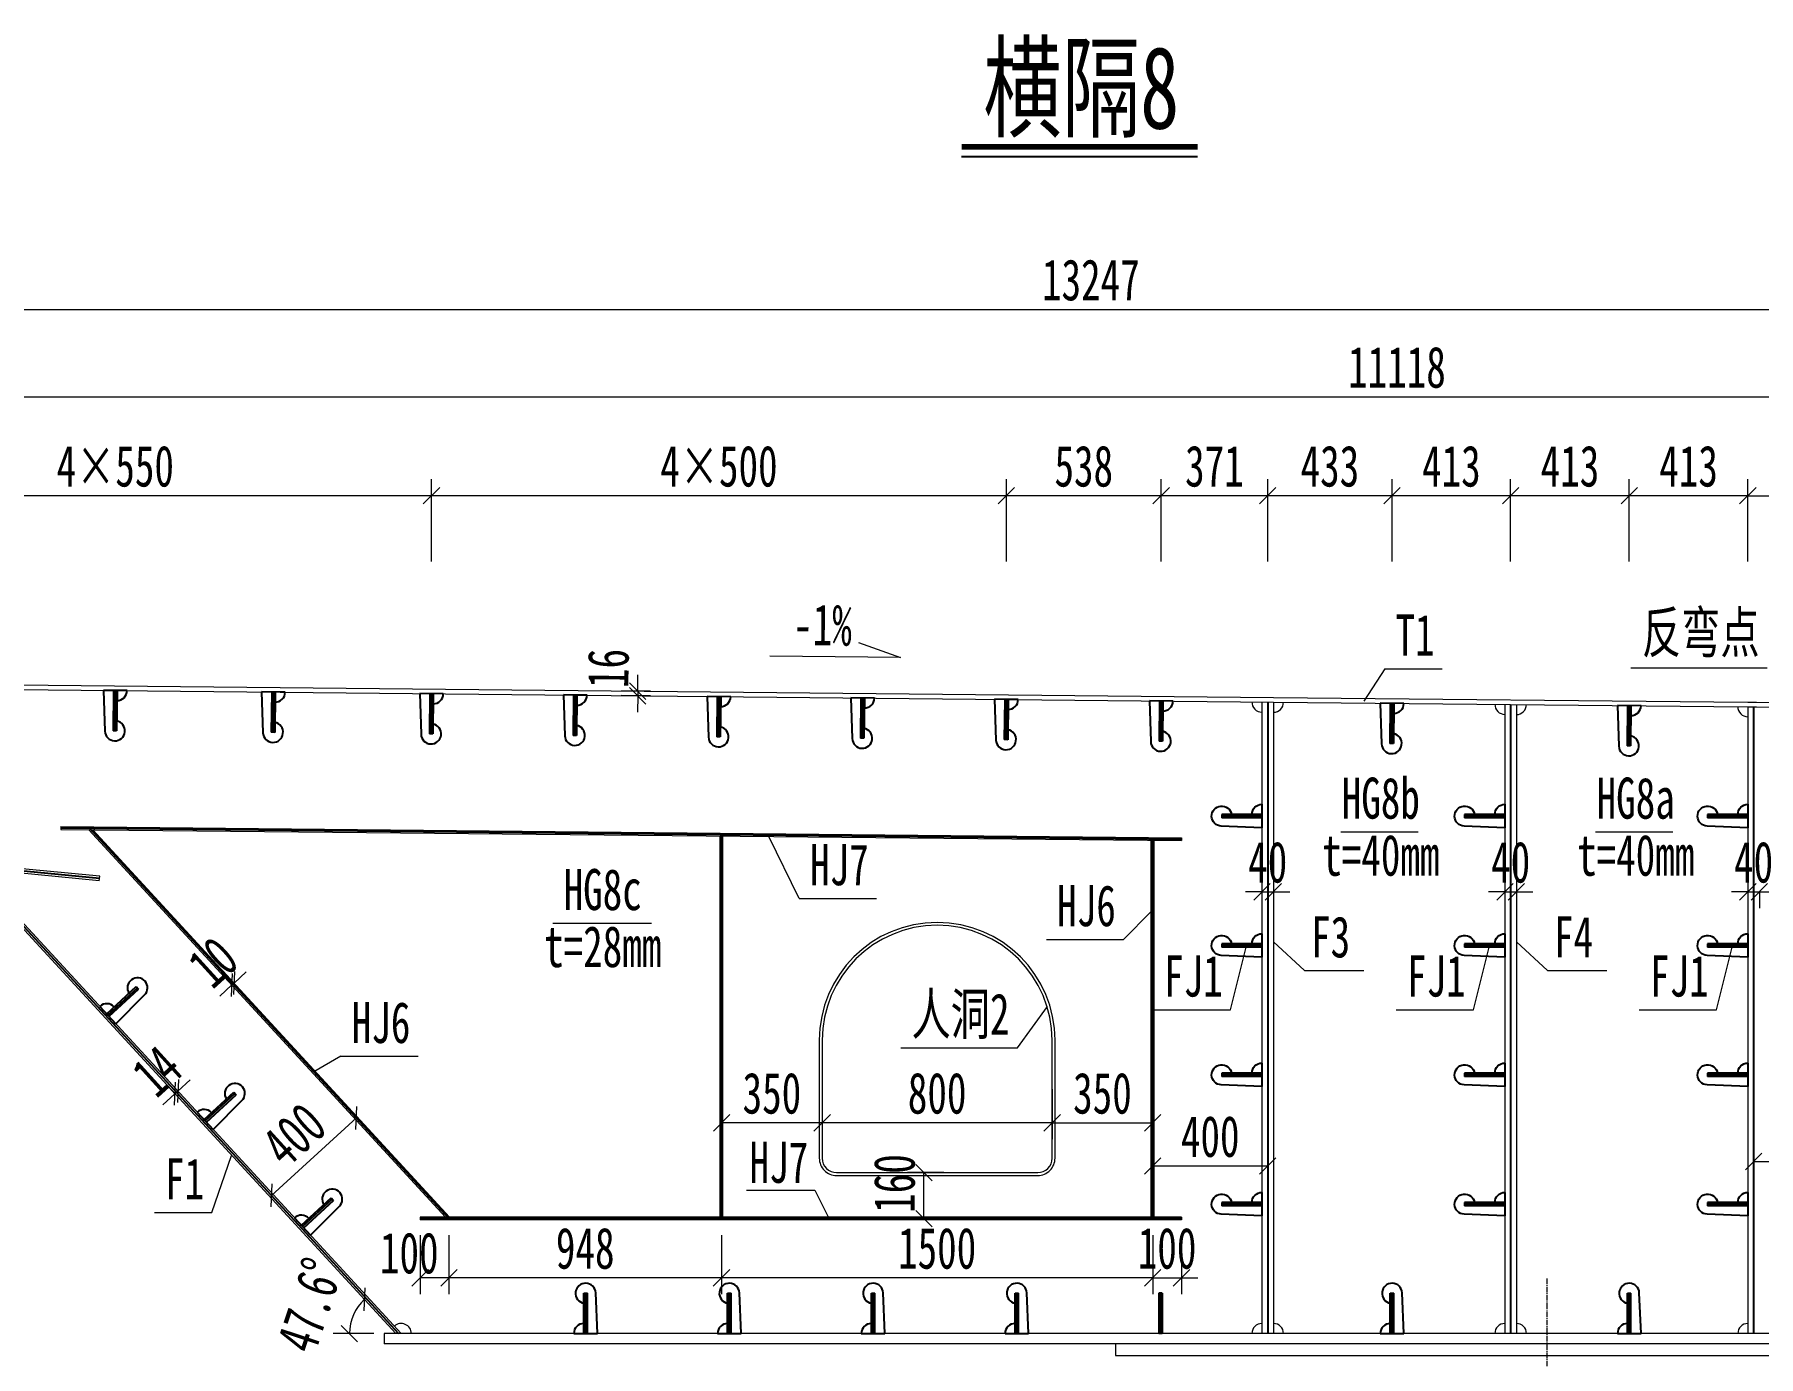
# Model space of a CAD drawing. Header units: millimetres. Extents: x -89049 to 410567, y -307459 to -100425.
# Drawn here: x 194258 to 200256, y -150630 to -146031 of the extents above; entities that cross this region are included whole.
import ezdxf
from ezdxf.enums import TextEntityAlignment as Align

# ---------------------------------------------------------------- set-up
doc = ezdxf.new("R2010")
doc.units = ezdxf.units.MM
doc.linetypes.add('CENTER2', pattern=[28.575, 19.05, -3.175, 3.175, -3.175])
doc.layers.get('Defpoints').update_dxf_attribs({"color": 8})
for name, color, linetype, lineweight in [('中心线', 2, 'CENTER2', 15), ('文字', 7, 'Continuous', 15), ('标注线及字体', 2, 'Continuous', 15), ('细实线', 4, 'Continuous', 15), ('钢板粗线', 1, 'Continuous', 25), ('钢板细线', 6, 'Continuous', 15)]:
    doc.layers.add(name, color=color, linetype=linetype, lineweight=lineweight)
doc.styles.add('111', font='', dxfattribs={"width": 0.7})
doc.styles.add('BM_Dim', font='', dxfattribs={"width": 0.85})
doc.styles.get('111').set_extended_font_data('仿宋_GB2312')
doc.styles.get('BM_Dim').set_extended_font_data('仿宋_GB2312')
doc.dimstyles.new('200', dxfattribs={"dimscale": 0, "dimtxt": 2.5, "dimasz": 1, "dimexe": 1, "dimexo": 1, "dimgap": 0.6, "dimtad": 1, "dimdec": 0, "dimdsep": 46, "dimtxsty": '111', "dimblk": 'OBLIQUE', "dimcen": 0, "dimclrd": 4, "dimclre": 4, "dimclrt": 4, "dimadec": 1, "dimazin": 2, "dimtfac": 1, "dimtdec": 0, "dimtix": 1, "dimtmove": 2, "dimatfit": 3, "dimfxl": 4, "dimfxlon": 1, "dimtolj": 1, "dimlwd": -1, "dimlwe": -1, "dimarcsym": 0})

# ---------------------------------------------------------------- blocks, each defined once
blk = doc.blocks.new('_Oblique')
at = {"color": 0, "linetype": 'ByBlock', "lineweight": -2}
blk.add_line((-0.5, -0.5), (0.5, 0.5), dxfattribs=at)
blk = doc.blocks.new('*D5102')
at = {"layer": 'Defpoints', "color": 0}
for p in [(200674.2, -147635.9), (200218.8, -148331.2), (200674.2, -148367.7)]:
    blk.add_point(p, dxfattribs=at)
at = {"layer": '细实线', "color": 4}
for p, q in [((200218.8, -147864.4), (200218.8, -147578.7)), ((200674.2, -147864.4), (200674.2, -147578.7)), ((200218.8, -147635.9), (200674.2, -147635.9))]:
    blk.add_line(p, q, dxfattribs=at)
at = {"layer": '细实线', "color": 4, "xscale": 57.14285714285715, "yscale": 57.14285714285715, "zscale": 57.14285714285715, "rotation": 180}
blk.add_blockref('_Oblique', (200218.8, -147635.9), dxfattribs=at)
at = {"layer": '细实线', "color": 4, "xscale": 57.14285714285715, "yscale": 57.14285714285715, "zscale": 57.14285714285715}
blk.add_blockref('_Oblique', (200674.2, -147635.9), dxfattribs=at)
at = {"layer": '细实线', "color": 4, "insert": (200446.5, -147535.2), "char_height": 142.86, "attachment_point": 5, "style": '111'}
blk.add_mtext('\\A1;455', dxfattribs=at)
blk = doc.blocks.new('*D5105')
at = {"layer": 'Defpoints', "color": 0}
for p in [(200238.8, -149712.4), (200638.8, -149712.4), (200638.8, -149951.6)]:
    blk.add_point(p, dxfattribs=at)
at = {"layer": '细实线', "color": 4}
for p, q in [((200238.8, -149769.5), (200238.8, -150008.7)), ((200638.8, -149769.5), (200638.8, -150008.7)), ((200238.8, -149951.6), (200638.8, -149951.6))]:
    blk.add_line(p, q, dxfattribs=at)
at = {"layer": '细实线', "color": 4, "xscale": 57.14285714285715, "yscale": 57.14285714285715, "zscale": 57.14285714285715, "rotation": 180}
blk.add_blockref('_Oblique', (200238.8, -149951.6), dxfattribs=at)
at = {"layer": '细实线', "color": 4, "xscale": 57.14285714285715, "yscale": 57.14285714285715, "zscale": 57.14285714285715}
blk.add_blockref('_Oblique', (200638.8, -149951.6), dxfattribs=at)
at = {"layer": '细实线', "color": 4, "insert": (200438.8, -149849.3), "char_height": 142.86, "attachment_point": 5, "style": '111'}
blk.add_mtext('\\A1;400', dxfattribs=at)
blk = doc.blocks.new('*D5106')
at = {"layer": 'Defpoints', "color": 0}
for p in [(200218.8, -148958.9), (200258.8, -148965.8), (200258.8, -149013.4)]:
    blk.add_point(p, dxfattribs=at)
at = {"layer": '细实线', "color": 4}
for p, q in [((200218.8, -149013.4), (200161.7, -149013.4)), ((200218.8, -149013.4), (200218.8, -149070.5)), ((200218.8, -149013.4), (200258.8, -149013.4)), ((200258.8, -149013.4), (200258.8, -149070.5)), ((200258.8, -149013.4), (200316, -149013.4))]:
    blk.add_line(p, q, dxfattribs=at)
at = {"layer": '细实线', "color": 4, "xscale": 57.14285714285715, "yscale": 57.14285714285715, "zscale": 57.14285714285715}
blk.add_blockref('_Oblique', (200218.8, -149013.4), dxfattribs=at)
at = {"layer": '细实线', "color": 4, "xscale": 57.14285714285715, "yscale": 57.14285714285715, "zscale": 57.14285714285715, "rotation": 180}
blk.add_blockref('_Oblique', (200258.8, -149013.4), dxfattribs=at)
at = {"layer": '细实线', "color": 4, "insert": (200238.8, -148911.1), "char_height": 142.86, "attachment_point": 5, "style": '111'}
blk.add_mtext('\\A1;40', dxfattribs=at)
blk = doc.blocks.new('14-160加劲 有过焊孔')
at = {"layer": 'Defpoints'}
blk.add_line((38609.4, 31489.3), (38609.4, 31629.3), dxfattribs=at)
at = {"layer": '钢板粗线', "color": 7}
for p, q in [((38603.4, 31489.3), (38603.4, 31629.3)), ((38603.4, 31629.3), (38615.4, 31629.3)), ((38615.4, 31489.3), (38615.4, 31629.3)), ((38650.4, 31489.3), (38644.3, 31630.8)), ((38568.4, 31489.3), (38650.4, 31489.3))]:
    blk.add_line(p, q, dxfattribs=at)
for centre, start, end in [((38609.4, 31629.3), 2.44105, 260.12911), ((38603.4, 31489.3), 90, 180)]:
    blk.add_arc(centre, 35, start, end, dxfattribs=at)
blk = doc.blocks.new('*D5110')
at = {"layer": 'Defpoints', "color": 0}
for p in [(198548.4, -147635.9), (198981, -148298), (198548.4, -148361.9)]:
    blk.add_point(p, dxfattribs=at)
at = {"layer": '细实线', "color": 4}
for p, q in [((198548.4, -147864.4), (198548.4, -147578.7)), ((198981, -147864.4), (198981, -147578.7)), ((198981, -147635.9), (198548.4, -147635.9))]:
    blk.add_line(p, q, dxfattribs=at)
at = {"layer": '细实线', "color": 4, "xscale": 57.14285714285715, "yscale": 57.14285714285715, "zscale": 57.14285714285715, "rotation": 180}
blk.add_blockref('_Oblique', (198548.4, -147635.9), dxfattribs=at)
at = {"layer": '细实线', "color": 4, "xscale": 57.14285714285715, "yscale": 57.14285714285715, "zscale": 57.14285714285715}
blk.add_blockref('_Oblique', (198981, -147635.9), dxfattribs=at)
at = {"layer": '细实线', "color": 4, "insert": (198764.7, -147533.6), "char_height": 142.86, "attachment_point": 5, "style": '111'}
blk.add_mtext('\\A1;433', dxfattribs=at)
blk = doc.blocks.new('*D5113')
at = {"layer": 'Defpoints', "color": 0}
for p in [(204556.9, -147291.8), (193439.1, -148286.2), (204556.9, -148292.5)]:
    blk.add_point(p, dxfattribs=at)
at = {"layer": '细实线', "color": 4}
for p, q in [((193439.1, -147520.4), (193439.1, -147234.7)), ((204556.9, -147520.4), (204556.9, -147234.7)), ((193439.1, -147291.8), (204556.9, -147291.8))]:
    blk.add_line(p, q, dxfattribs=at)
at = {"layer": '细实线', "color": 4, "xscale": 57.14285714285715, "yscale": 57.14285714285715, "zscale": 57.14285714285715, "rotation": 180}
blk.add_blockref('_Oblique', (193439.1, -147291.8), dxfattribs=at)
at = {"layer": '细实线', "color": 4, "xscale": 57.14285714285715, "yscale": 57.14285714285715, "zscale": 57.14285714285715}
blk.add_blockref('_Oblique', (204556.9, -147291.8), dxfattribs=at)
at = {"layer": '细实线', "color": 4, "insert": (198998, -147189.6), "char_height": 142.86, "attachment_point": 5, "style": '111'}
blk.add_mtext('\\A1;11118', dxfattribs=at)
blk = doc.blocks.new('*D5116')
at = {"layer": 'Defpoints', "color": 0}
for p in [(195600.1, -150150), (195700.1, -150150), (195600.1, -150356.3)]:
    blk.add_point(p, dxfattribs=at)
at = {"layer": '细实线', "color": 4}
for p, q in [((195600.1, -150207.2), (195600.1, -150413.5)), ((195700.1, -150207.2), (195700.1, -150413.5)), ((195700.1, -150356.3), (195600.1, -150356.3))]:
    blk.add_line(p, q, dxfattribs=at)
at = {"layer": '细实线', "color": 4, "xscale": 57.14285714285715, "yscale": 57.14285714285715, "zscale": 57.14285714285715, "rotation": 180}
blk.add_blockref('_Oblique', (195600.1, -150356.3), dxfattribs=at)
at = {"layer": '细实线', "color": 4, "xscale": 57.14285714285715, "yscale": 57.14285714285715, "zscale": 57.14285714285715}
blk.add_blockref('_Oblique', (195700.1, -150356.3), dxfattribs=at)
at = {"layer": '细实线', "color": 4, "insert": (195562, -150270.6), "char_height": 142.86, "attachment_point": 5, "style": '111'}
blk.add_mtext('\\A1;100', dxfattribs=at)
blk = doc.blocks.new('*D5119')
at = {"layer": 'Defpoints', "color": 0}
for p in [(196458.2, -148316.5), (196356.9, -148331.5), (196458.1, -148332.5)]:
    blk.add_point(p, dxfattribs=at)
at = {"layer": '细实线', "color": 4}
for p, q in [((196357, -148315.5), (196357.6, -148258.3)), ((196401.1, -148315.9), (196299.9, -148314.9)), ((196357, -148315.5), (196356.9, -148331.5)), ((196400.9, -148331.9), (196299.7, -148330.9)), ((196356.9, -148331.5), (196356.3, -148388.6))]:
    blk.add_line(p, q, dxfattribs=at)
at = {"layer": '细实线', "color": 4, "xscale": 57.1428571428572, "yscale": 57.1428571428572, "zscale": 57.1428571428572}
for p, rotation in [((196356.9, -148331.5), 89.42629083928799), ((196357, -148315.5), 269.426290839288)]:
    blk.add_blockref('_Oblique', p, dxfattribs=dict(at, rotation=rotation))
at = {"layer": '细实线', "color": 4, "insert": (196254.7, -148236.5), "char_height": 142.86, "attachment_point": 5, "rotation": 89.42629, "style": '111'}
blk.add_mtext('\\A1;16', dxfattribs=at)
blk = doc.blocks.new('*D5120')
at = {"layer": 'Defpoints', "color": 0}
for p in [(194757.2, -149706.4), (194757.7, -149727.7), (194768.1, -149718.3)]:
    blk.add_point(p, dxfattribs=at)
at = {"layer": '细实线', "color": 4}
for p, q in [((194746.9, -149715.8), (194708.4, -149673.6)), ((194757.2, -149706.4), (194718.8, -149664.2)), ((194757.2, -149706.4), (194799.5, -149668)), ((194746.9, -149715.8), (194704.6, -149754.3)), ((194746.9, -149715.8), (194757.2, -149706.4))]:
    blk.add_line(p, q, dxfattribs=at)
at = {"layer": '细实线', "color": 4, "xscale": 57.14285714285715, "yscale": 57.14285714285715, "zscale": 57.14285714285715}
for p, rotation in [((194746.9, -149715.8), 42.30941180379739), ((194757.2, -149706.4), 222.3094118037974)]:
    blk.add_blockref('_Oblique', p, dxfattribs=dict(at, rotation=rotation))
at = {"layer": '细实线', "color": 4, "insert": (194684.3, -149636.7), "char_height": 142.86, "attachment_point": 5, "rotation": 42.30941, "style": '111'}
blk.add_mtext('\\A1;14', dxfattribs=at)
blk = doc.blocks.new('*D5121')
at = {"layer": 'Defpoints', "color": 0}
for p in [(194952.4, -149330.8), (194963, -149357.3), (194970.4, -149350.5)]:
    blk.add_point(p, dxfattribs=at)
at = {"layer": '细实线', "color": 4}
for p, q in [((194945, -149337.5), (194902.8, -149376)), ((194945, -149337.5), (194906.6, -149295.3)), ((194952.4, -149330.8), (194914, -149288.5)), ((194945, -149337.5), (194952.4, -149330.8)), ((194952.4, -149330.8), (194994.7, -149292.3))]:
    blk.add_line(p, q, dxfattribs=at)
at = {"layer": '细实线', "color": 4, "xscale": 57.14285714285715, "yscale": 57.14285714285715, "zscale": 57.14285714285715}
for p, rotation in [((194945, -149337.5), 42.31909851144874), ((194952.4, -149330.8), 222.3190985114487)]:
    blk.add_blockref('_Oblique', p, dxfattribs=dict(at, rotation=rotation))
at = {"layer": '细实线', "color": 4, "insert": (194879.9, -149258.6), "char_height": 142.86, "attachment_point": 5, "rotation": 42.3191, "style": '111'}
blk.add_mtext('\\A1;10', dxfattribs=at)
blk = doc.blocks.new('*D5122')
at = {"layer": 'Defpoints', "color": 0}
for p in [(195378, -149800.1), (195418.9, -149845), (195123.2, -150114.2)]:
    blk.add_point(p, dxfattribs=at)
at = {"layer": '细实线', "color": 4}
for p, q in [((195380.4, -149802.7), (195339.5, -149757.8)), ((195082.3, -150069.3), (195378, -149800.1)), ((195084.7, -150071.9), (195043.8, -150027))]:
    blk.add_line(p, q, dxfattribs=at)
at = {"layer": '细实线', "color": 4, "xscale": 57.14285714285715, "yscale": 57.14285714285715, "zscale": 57.14285714285715}
for p, rotation in [((195378, -149800.1), 42.31909851126608), ((195082.3, -150069.3), 222.319098511266)]:
    blk.add_blockref('_Oblique', p, dxfattribs=dict(at, rotation=rotation))
at = {"layer": '细实线', "color": 4, "insert": (195161.3, -149859.1), "char_height": 142.86, "attachment_point": 5, "rotation": 42.3191, "style": '111'}
blk.add_mtext('\\A1;400', dxfattribs=at)
blk = doc.blocks.new('*D5124')
at = {"layer": 'Defpoints', "color": 0}
for p in [(196648.4, -150150), (198148.4, -150150), (196648.4, -150356.3)]:
    blk.add_point(p, dxfattribs=at)
at = {"layer": '细实线', "color": 4}
for p, q in [((196648.4, -150207.2), (196648.4, -150413.5)), ((198148.4, -150207.2), (198148.4, -150413.5)), ((198148.4, -150356.3), (196648.4, -150356.3))]:
    blk.add_line(p, q, dxfattribs=at)
at = {"layer": '细实线', "color": 4, "xscale": 57.14285714285715, "yscale": 57.14285714285715, "zscale": 57.14285714285715, "rotation": 180}
blk.add_blockref('_Oblique', (196648.4, -150356.3), dxfattribs=at)
at = {"layer": '细实线', "color": 4, "xscale": 57.14285714285715, "yscale": 57.14285714285715, "zscale": 57.14285714285715}
blk.add_blockref('_Oblique', (198148.4, -150356.3), dxfattribs=at)
at = {"layer": '细实线', "color": 4, "insert": (197398.4, -150254.1), "char_height": 142.86, "attachment_point": 5, "style": '111'}
blk.add_mtext('\\A1;1500', dxfattribs=at)
blk = doc.blocks.new('*D5125')
at = {"layer": 'Defpoints', "color": 0}
for p in [(198148.4, -150150), (198248.4, -150150), (198248.4, -150356.3)]:
    blk.add_point(p, dxfattribs=at)
at = {"layer": '细实线', "color": 4}
for p, q in [((198148.4, -150207.2), (198148.4, -150413.5)), ((198248.4, -150207.2), (198248.4, -150413.5)), ((198148.4, -150356.3), (198091.2, -150356.3)), ((198148.4, -150356.3), (198248.4, -150356.3)), ((198248.4, -150356.3), (198305.5, -150356.3))]:
    blk.add_line(p, q, dxfattribs=at)
at = {"layer": '细实线', "color": 4, "xscale": 57.14285714285715, "yscale": 57.14285714285715, "zscale": 57.14285714285715}
blk.add_blockref('_Oblique', (198148.4, -150356.3), dxfattribs=at)
at = {"layer": '细实线', "color": 4, "xscale": 57.14285714285715, "yscale": 57.14285714285715, "zscale": 57.14285714285715, "rotation": 180}
blk.add_blockref('_Oblique', (198248.4, -150356.3), dxfattribs=at)
at = {"layer": '细实线', "color": 4, "insert": (198198.4, -150254.1), "char_height": 142.86, "attachment_point": 5, "style": '111'}
blk.add_mtext('\\A1;100', dxfattribs=at)
blk = doc.blocks.new('*D5126')
at = {"layer": 'Defpoints', "color": 0}
for p in [(197798.5, -149649.4), (198148.4, -149641.4), (198148.4, -149817)]:
    blk.add_point(p, dxfattribs=at)
at = {"layer": '细实线', "color": 4}
for p, q in [((198148.4, -149698.6), (198148.4, -149874.1)), ((197798.5, -149706.5), (197798.5, -149874.1)), ((197798.5, -149817), (198148.4, -149817))]:
    blk.add_line(p, q, dxfattribs=at)
at = {"layer": '细实线', "color": 4, "xscale": 57.14285714285715, "yscale": 57.14285714285715, "zscale": 57.14285714285715, "rotation": 180}
blk.add_blockref('_Oblique', (197798.5, -149817), dxfattribs=at)
at = {"layer": '细实线', "color": 4, "xscale": 57.14285714285715, "yscale": 57.14285714285715, "zscale": 57.14285714285715}
blk.add_blockref('_Oblique', (198148.4, -149817), dxfattribs=at)
at = {"layer": '细实线', "color": 4, "insert": (197973.5, -149714.7), "char_height": 142.86, "attachment_point": 5, "style": '111'}
blk.add_mtext('\\A1;350', dxfattribs=at)
blk = doc.blocks.new('*D5127')
at = {"layer": 'Defpoints', "color": 0}
for p in [(196998.5, -149649.6), (197798.5, -149643.3), (196998.5, -149817)]:
    blk.add_point(p, dxfattribs=at)
at = {"layer": '细实线', "color": 4}
for p, q in [((197798.5, -149700.4), (197798.5, -149874.1)), ((196998.5, -149706.8), (196998.5, -149874.1)), ((197798.5, -149817), (196998.5, -149817))]:
    blk.add_line(p, q, dxfattribs=at)
at = {"layer": '细实线', "color": 4, "xscale": 57.14285714285715, "yscale": 57.14285714285715, "zscale": 57.14285714285715, "rotation": 180}
blk.add_blockref('_Oblique', (196998.5, -149817), dxfattribs=at)
at = {"layer": '细实线', "color": 4, "xscale": 57.14285714285715, "yscale": 57.14285714285715, "zscale": 57.14285714285715}
blk.add_blockref('_Oblique', (197798.5, -149817), dxfattribs=at)
at = {"layer": '细实线', "color": 4, "insert": (197398.5, -149714.7), "char_height": 142.86, "attachment_point": 5, "style": '111'}
blk.add_mtext('\\A1;800', dxfattribs=at)
blk = doc.blocks.new('*D5128')
at = {"layer": 'Defpoints', "color": 0}
for p in [(197639.4, -147635.9), (197639.4, -148159.3), (198177.8, -148219.3)]:
    blk.add_point(p, dxfattribs=at)
at = {"layer": '细实线', "color": 4}
for p, q in [((197639.4, -147864.4), (197639.4, -147578.7)), ((198177.8, -147864.4), (198177.8, -147578.7)), ((198177.8, -147635.9), (197639.4, -147635.9))]:
    blk.add_line(p, q, dxfattribs=at)
at = {"layer": '细实线', "color": 4, "xscale": 57.14285714285715, "yscale": 57.14285714285715, "zscale": 57.14285714285715, "rotation": 180}
blk.add_blockref('_Oblique', (197639.4, -147635.9), dxfattribs=at)
at = {"layer": '细实线', "color": 4, "xscale": 57.14285714285715, "yscale": 57.14285714285715, "zscale": 57.14285714285715}
blk.add_blockref('_Oblique', (198177.8, -147635.9), dxfattribs=at)
at = {"layer": '细实线', "color": 4, "insert": (197908.6, -147533.6), "char_height": 142.86, "attachment_point": 5, "style": '111'}
blk.add_mtext('\\A1;538', dxfattribs=at)
blk = doc.blocks.new('*D5129')
at = {"layer": 'Defpoints', "color": 0}
for p in [(195639.4, -147635.9), (195639.4, -148160.1), (197639.4, -148159.3)]:
    blk.add_point(p, dxfattribs=at)
at = {"layer": '细实线', "color": 4}
for p, q in [((195639.4, -147864.4), (195639.4, -147578.7)), ((197639.4, -147864.4), (197639.4, -147578.7)), ((197639.4, -147635.9), (195639.4, -147635.9))]:
    blk.add_line(p, q, dxfattribs=at)
at = {"layer": '细实线', "color": 4, "xscale": 57.14285714285715, "yscale": 57.14285714285715, "zscale": 57.14285714285715, "rotation": 180}
blk.add_blockref('_Oblique', (195639.4, -147635.9), dxfattribs=at)
at = {"layer": '细实线', "color": 4, "xscale": 57.14285714285715, "yscale": 57.14285714285715, "zscale": 57.14285714285715}
blk.add_blockref('_Oblique', (197639.4, -147635.9), dxfattribs=at)
at = {"layer": '细实线', "color": 4, "insert": (196639.4, -147533.6), "char_height": 142.86, "attachment_point": 5, "style": '111'}
blk.add_mtext('\\A1;4×500', dxfattribs=at)
blk = doc.blocks.new('*D5130')
at = {"layer": 'Defpoints', "color": 0}
for p in [(198177.8, -147635.9), (198177.8, -148219.3), (198548.4, -148361.9)]:
    blk.add_point(p, dxfattribs=at)
at = {"layer": '细实线', "color": 4}
for p, q in [((198177.8, -147864.4), (198177.8, -147578.7)), ((198548.4, -147864.4), (198548.4, -147578.7)), ((198548.4, -147635.9), (198177.8, -147635.9))]:
    blk.add_line(p, q, dxfattribs=at)
at = {"layer": '细实线', "color": 4, "xscale": 57.14285714285715, "yscale": 57.14285714285715, "zscale": 57.14285714285715, "rotation": 180}
blk.add_blockref('_Oblique', (198177.8, -147635.9), dxfattribs=at)
at = {"layer": '细实线', "color": 4, "xscale": 57.14285714285715, "yscale": 57.14285714285715, "zscale": 57.14285714285715}
blk.add_blockref('_Oblique', (198548.4, -147635.9), dxfattribs=at)
at = {"layer": '细实线', "color": 4, "insert": (198363.1, -147533.6), "char_height": 142.86, "attachment_point": 5, "style": '111'}
blk.add_mtext('\\A1;371', dxfattribs=at)
blk = doc.blocks.new('*D5131')
at = {"layer": 'Defpoints', "color": 0}
for p in [(193439.4, -147635.9), (195639.4, -148160.1), (193439.4, -148286.2)]:
    blk.add_point(p, dxfattribs=at)
at = {"layer": '细实线', "color": 4}
for p, q in [((193439.4, -147864.4), (193439.4, -147578.7)), ((195639.4, -147864.4), (195639.4, -147578.7)), ((195639.4, -147635.9), (193439.4, -147635.9))]:
    blk.add_line(p, q, dxfattribs=at)
at = {"layer": '细实线', "color": 4, "xscale": 57.14285714285715, "yscale": 57.14285714285715, "zscale": 57.14285714285715, "rotation": 180}
blk.add_blockref('_Oblique', (193439.4, -147635.9), dxfattribs=at)
at = {"layer": '细实线', "color": 4, "xscale": 57.14285714285715, "yscale": 57.14285714285715, "zscale": 57.14285714285715}
blk.add_blockref('_Oblique', (195639.4, -147635.9), dxfattribs=at)
at = {"layer": '细实线', "color": 4, "insert": (194539.4, -147533.6), "char_height": 142.86, "attachment_point": 5, "style": '111'}
blk.add_mtext('\\A1;4×550', dxfattribs=at)
blk = doc.blocks.new('12-140加劲 有过焊孔')
at = {"layer": 'Defpoints'}
blk.add_line((0, 0), (0, 140), dxfattribs=at)
at = {"layer": '钢板粗线', "color": 7}
for p, q in [((-6, 0), (-6, 140)), ((-6, 140), (6, 140)), ((6, 0), (6, 140)), ((41, 0), (35, 141.5)), ((-41, 0), (41, 0))]:
    blk.add_line(p, q, dxfattribs=at)
for centre, start, end in [((0, 140), 2.44105, 260.12911), ((-6, 0), 90, 180)]:
    blk.add_arc(centre, 35, start, end, dxfattribs=at)
blk = doc.blocks.new('*D5137')
at = {"layer": 'Defpoints', "color": 0}
for p in [(197352.6, -149990), (197479.5, -149990), (197479.5, -150150)]:
    blk.add_point(p, dxfattribs=at)
at = {"layer": '细实线', "color": 4}
for p, q in [((197422.3, -149990), (197295.4, -149990)), ((197352.6, -150150), (197352.6, -149990)), ((197422.3, -150150), (197295.4, -150150))]:
    blk.add_line(p, q, dxfattribs=at)
at = {"layer": '细实线', "color": 4, "xscale": 57.14285714285715, "yscale": 57.14285714285715, "zscale": 57.14285714285715}
for p, rotation in [((197352.6, -149990), 90), ((197352.6, -150150), 270)]:
    blk.add_blockref('_Oblique', p, dxfattribs=dict(at, rotation=rotation))
at = {"layer": '细实线', "color": 4, "insert": (197250.3, -150028.1), "char_height": 142.86, "attachment_point": 5, "rotation": 90, "style": '111'}
blk.add_mtext('\\A1;160', dxfattribs=at)
blk = doc.blocks.new('*D5138')
at = {"layer": 'Defpoints', "color": 0}
for p in [(193480.8, -148318.3), (195356.4, -150522), (195496.1, -150550), (195515.2, -150550), (202609.4, -150550)]:
    blk.add_point(p, dxfattribs=at)
at = {"layer": '细实线', "color": 4}
blk.add_line((195438.9, -150550), (195296.8, -150550), dxfattribs=at)
blk.add_arc((195515.2, -150550), 161.2, 132.35044, 180, dxfattribs=at)
at = {"layer": '细实线', "color": 4, "xscale": 57.14285714285715, "yscale": 57.14285714285715, "zscale": 57.14285714285715}
for p, rotation in [((195406.6, -150430.9), 42.35044363705454), ((195354, -150550), 270)]:
    blk.add_blockref('_Oblique', p, dxfattribs=dict(at, rotation=rotation))
at = {"layer": '细实线', "color": 4, "insert": (195216.7, -150451.6), "char_height": 142.857, "attachment_point": 5, "rotation": 71.73996, "style": '111'}
blk.add_mtext('\\A1;47.6%%d', dxfattribs=at)
blk = doc.blocks.new('*D5141')
at = {"layer": 'Defpoints', "color": 0}
for p in [(204556.9, -146988.1), (204556.9, -147988.9), (191309.4, -148272.9)]:
    blk.add_point(p, dxfattribs=at)
at = {"layer": '细实线', "color": 4}
for p, q in [((191309.4, -147216.7), (191309.4, -146931)), ((204556.9, -147216.7), (204556.9, -146931)), ((191309.4, -146988.1), (204556.9, -146988.1))]:
    blk.add_line(p, q, dxfattribs=at)
at = {"layer": '细实线', "color": 4, "xscale": 57.14285714285715, "yscale": 57.14285714285715, "zscale": 57.14285714285715, "rotation": 180}
blk.add_blockref('_Oblique', (191309.4, -146988.1), dxfattribs=at)
at = {"layer": '细实线', "color": 4, "xscale": 57.14285714285715, "yscale": 57.14285714285715, "zscale": 57.14285714285715}
blk.add_blockref('_Oblique', (204556.9, -146988.1), dxfattribs=at)
at = {"layer": '细实线', "color": 4, "insert": (197933.2, -146885.9), "char_height": 142.86, "attachment_point": 5, "style": '111'}
blk.add_mtext('\\A1;13247', dxfattribs=at)
blk = doc.blocks.new('*D5142')
at = {"layer": 'Defpoints', "color": 0}
for p in [(198981, -147635.9), (198981, -148298), (199393.6, -148354.9)]:
    blk.add_point(p, dxfattribs=at)
at = {"layer": '细实线', "color": 4}
for p, q in [((198981, -147864.4), (198981, -147578.7)), ((199393.6, -147864.4), (199393.6, -147578.7)), ((199393.6, -147635.9), (198981, -147635.9))]:
    blk.add_line(p, q, dxfattribs=at)
at = {"layer": '细实线', "color": 4, "xscale": 57.14285714285715, "yscale": 57.14285714285715, "zscale": 57.14285714285715, "rotation": 180}
blk.add_blockref('_Oblique', (198981, -147635.9), dxfattribs=at)
at = {"layer": '细实线', "color": 4, "xscale": 57.14285714285715, "yscale": 57.14285714285715, "zscale": 57.14285714285715}
blk.add_blockref('_Oblique', (199393.6, -147635.9), dxfattribs=at)
at = {"layer": '细实线', "color": 4, "insert": (199187.3, -147533.6), "char_height": 142.86, "attachment_point": 5, "style": '111'}
blk.add_mtext('\\A1;413', dxfattribs=at)
blk = doc.blocks.new('*D5143')
at = {"layer": 'Defpoints', "color": 0}
for p in [(199373.6, -148958.9), (199413.6, -148965.8), (199413.6, -149013.4)]:
    blk.add_point(p, dxfattribs=at)
at = {"layer": '细实线', "color": 4}
for p, q in [((199373.6, -149013.4), (199316.5, -149013.4)), ((199373.6, -149013.4), (199373.6, -149070.5)), ((199373.6, -149013.4), (199413.6, -149013.4)), ((199413.6, -149013.4), (199413.6, -149070.5)), ((199413.6, -149013.4), (199470.7, -149013.4))]:
    blk.add_line(p, q, dxfattribs=at)
at = {"layer": '细实线', "color": 4, "xscale": 57.14285714285715, "yscale": 57.14285714285715, "zscale": 57.14285714285715}
blk.add_blockref('_Oblique', (199373.6, -149013.4), dxfattribs=at)
at = {"layer": '细实线', "color": 4, "xscale": 57.14285714285715, "yscale": 57.14285714285715, "zscale": 57.14285714285715, "rotation": 180}
blk.add_blockref('_Oblique', (199413.6, -149013.4), dxfattribs=at)
at = {"layer": '细实线', "color": 4, "insert": (199393.6, -148911.1), "char_height": 142.86, "attachment_point": 5, "style": '111'}
blk.add_mtext('\\A1;40', dxfattribs=at)
blk = doc.blocks.new('*D5144')
at = {"layer": 'Defpoints', "color": 0}
for p in [(198148.4, -149708.6), (198548.4, -149728.2), (198148.4, -149967.4)]:
    blk.add_point(p, dxfattribs=at)
at = {"layer": '细实线', "color": 4}
for p, q in [((198148.4, -149765.8), (198148.4, -150024.6)), ((198548.4, -149785.4), (198548.4, -150024.6)), ((198548.4, -149967.4), (198148.4, -149967.4))]:
    blk.add_line(p, q, dxfattribs=at)
at = {"layer": '细实线', "color": 4, "xscale": 57.14285714285715, "yscale": 57.14285714285715, "zscale": 57.14285714285715, "rotation": 180}
blk.add_blockref('_Oblique', (198148.4, -149967.4), dxfattribs=at)
at = {"layer": '细实线', "color": 4, "xscale": 57.14285714285715, "yscale": 57.14285714285715, "zscale": 57.14285714285715}
blk.add_blockref('_Oblique', (198548.4, -149967.4), dxfattribs=at)
at = {"layer": '细实线', "color": 4, "insert": (198348.4, -149865.2), "char_height": 142.86, "attachment_point": 5, "style": '111'}
blk.add_mtext('\\A1;400', dxfattribs=at)
blk = doc.blocks.new('*D5145')
at = {"layer": 'Defpoints', "color": 0}
for p in [(198528.4, -148958.9), (198568.4, -148965.8), (198568.4, -149013.4)]:
    blk.add_point(p, dxfattribs=at)
at = {"layer": '细实线', "color": 4}
for p, q in [((198528.4, -149013.4), (198471.2, -149013.4)), ((198528.4, -149013.4), (198528.4, -149070.5)), ((198528.4, -149013.4), (198568.4, -149013.4)), ((198568.4, -149013.4), (198568.4, -149070.5)), ((198568.4, -149013.4), (198625.5, -149013.4))]:
    blk.add_line(p, q, dxfattribs=at)
at = {"layer": '细实线', "color": 4, "xscale": 57.14285714285715, "yscale": 57.14285714285715, "zscale": 57.14285714285715}
blk.add_blockref('_Oblique', (198528.4, -149013.4), dxfattribs=at)
at = {"layer": '细实线', "color": 4, "xscale": 57.14285714285715, "yscale": 57.14285714285715, "zscale": 57.14285714285715, "rotation": 180}
blk.add_blockref('_Oblique', (198568.4, -149013.4), dxfattribs=at)
at = {"layer": '细实线', "color": 4, "insert": (198548.4, -148911.1), "char_height": 142.86, "attachment_point": 5, "style": '111'}
blk.add_mtext('\\A1;40', dxfattribs=at)
blk = doc.blocks.new('*D5146')
at = {"layer": 'Defpoints', "color": 0}
for p in [(195700.1, -150150), (196648.4, -150150), (195700.1, -150356.3)]:
    blk.add_point(p, dxfattribs=at)
at = {"layer": '细实线', "color": 4}
for p, q in [((195700.1, -150207.2), (195700.1, -150413.5)), ((196648.4, -150207.2), (196648.4, -150413.5)), ((196648.4, -150356.3), (195700.1, -150356.3))]:
    blk.add_line(p, q, dxfattribs=at)
at = {"layer": '细实线', "color": 4, "xscale": 57.14285714285715, "yscale": 57.14285714285715, "zscale": 57.14285714285715, "rotation": 180}
blk.add_blockref('_Oblique', (195700.1, -150356.3), dxfattribs=at)
at = {"layer": '细实线', "color": 4, "xscale": 57.14285714285715, "yscale": 57.14285714285715, "zscale": 57.14285714285715}
blk.add_blockref('_Oblique', (196648.4, -150356.3), dxfattribs=at)
at = {"layer": '细实线', "color": 4, "insert": (196174.2, -150254.1), "char_height": 142.86, "attachment_point": 5, "style": '111'}
blk.add_mtext('\\A1;948', dxfattribs=at)
blk = doc.blocks.new('*D5147')
at = {"layer": 'Defpoints', "color": 0}
for p in [(196648.7, -149641.4), (196998.5, -149649.4), (196648.7, -149817)]:
    blk.add_point(p, dxfattribs=at)
at = {"layer": '细实线', "color": 4}
for p, q in [((196648.7, -149698.6), (196648.7, -149874.1)), ((196998.5, -149706.5), (196998.5, -149874.1)), ((196998.5, -149817), (196648.7, -149817))]:
    blk.add_line(p, q, dxfattribs=at)
at = {"layer": '细实线', "color": 4, "xscale": 57.14285714285715, "yscale": 57.14285714285715, "zscale": 57.14285714285715, "rotation": 180}
blk.add_blockref('_Oblique', (196648.7, -149817), dxfattribs=at)
at = {"layer": '细实线', "color": 4, "xscale": 57.14285714285715, "yscale": 57.14285714285715, "zscale": 57.14285714285715}
blk.add_blockref('_Oblique', (196998.5, -149817), dxfattribs=at)
at = {"layer": '细实线', "color": 4, "insert": (196823.6, -149714.7), "char_height": 142.86, "attachment_point": 5, "style": '111'}
blk.add_mtext('\\A1;350', dxfattribs=at)
blk = doc.blocks.new('*D5153')
at = {"layer": 'Defpoints', "color": 0}
for p in [(199393.6, -147635.9), (199806.2, -148304.6), (199393.6, -148354.9)]:
    blk.add_point(p, dxfattribs=at)
at = {"layer": '细实线', "color": 4}
for p, q in [((199393.6, -147864.4), (199393.6, -147578.7)), ((199806.2, -147864.4), (199806.2, -147578.7)), ((199806.2, -147635.9), (199393.6, -147635.9))]:
    blk.add_line(p, q, dxfattribs=at)
at = {"layer": '细实线', "color": 4, "xscale": 57.14285714285715, "yscale": 57.14285714285715, "zscale": 57.14285714285715, "rotation": 180}
blk.add_blockref('_Oblique', (199393.6, -147635.9), dxfattribs=at)
at = {"layer": '细实线', "color": 4, "xscale": 57.14285714285715, "yscale": 57.14285714285715, "zscale": 57.14285714285715}
blk.add_blockref('_Oblique', (199806.2, -147635.9), dxfattribs=at)
at = {"layer": '细实线', "color": 4, "insert": (199599.9, -147533.6), "char_height": 142.86, "attachment_point": 5, "style": '111'}
blk.add_mtext('\\A1;413', dxfattribs=at)
blk = doc.blocks.new('*D5154')
at = {"layer": 'Defpoints', "color": 0}
for p in [(199806.2, -147635.9), (199806.2, -148304.6), (200218.8, -148331.2)]:
    blk.add_point(p, dxfattribs=at)
at = {"layer": '细实线', "color": 4}
for p, q in [((199806.2, -147864.4), (199806.2, -147578.7)), ((200218.8, -147864.4), (200218.8, -147578.7)), ((200218.8, -147635.9), (199806.2, -147635.9))]:
    blk.add_line(p, q, dxfattribs=at)
at = {"layer": '细实线', "color": 4, "xscale": 57.14285714285715, "yscale": 57.14285714285715, "zscale": 57.14285714285715, "rotation": 180}
blk.add_blockref('_Oblique', (199806.2, -147635.9), dxfattribs=at)
at = {"layer": '细实线', "color": 4, "xscale": 57.14285714285715, "yscale": 57.14285714285715, "zscale": 57.14285714285715}
blk.add_blockref('_Oblique', (200218.8, -147635.9), dxfattribs=at)
at = {"layer": '细实线', "color": 4, "insert": (200012.5, -147533.6), "char_height": 142.86, "attachment_point": 5, "style": '111'}
blk.add_mtext('\\A1;413', dxfattribs=at)
blk = doc.blocks.new('12-140加劲 无过焊孔')
at = {"layer": 'Defpoints'}
blk.add_line((38946.6, 32076.7), (38946.6, 32216.7), dxfattribs=at)
at = {"layer": '钢板粗线', "color": 7}
for p, q in [((38940.6, 32076.7), (38940.6, 32216.7)), ((38940.6, 32216.7), (38952.6, 32216.7)), ((38952.6, 32076.7), (38952.6, 32216.7)), ((38940.6, 32076.7), (38952.6, 32076.7))]:
    blk.add_line(p, q, dxfattribs=at)

msp = doc.modelspace()

# ---------------------------------------------------------------- linework, layer by layer
at = {"color": 4}
msp.add_line((197483.6, -146456.4), (198304.3, -146456.4), dxfattribs=at)
at = {"color": 6, "const_width": 20.6, "elevation": 0}
msp.add_lwpolyline([(197483.6, -146422.1), (198304.3, -146422.1)], dxfattribs=at)
at = {"layer": 'Defpoints'}
for p, q in [((193439.4, -148286.2), (195524.7, -150550)), ((194449.5, -148792.4), (195700.1, -150150)), ((194484.5, -148967.1), (194036.6, -148924.2))]:
    msp.add_line(p, q, dxfattribs=at)
at = {"layer": 'Defpoints', "color": 8}
for p, q in [((198548.4, -148353.7), (198548.4, -150550)), ((199393.6, -148361.6), (199393.6, -150550)), ((200238.8, -148369.7), (200238.8, -150550)), ((196648.4, -150150), (196648.4, -148814.4)), ((198148.4, -150150), (198148.4, -148829.4)), ((198248.4, -150150), (195600.1, -150150))]:
    msp.add_line(p, q, dxfattribs=at)
at = {"layer": 'Defpoints', "color": 8, "elevation": 0}
msp.add_lwpolyline([(194349.5, -148791.4), (198248.4, -148830.4)], dxfattribs=at)
at = {"layer": '中心线'}
msp.add_line((199519.1, -150359), (199519.1, -150956.4), dxfattribs=at)
at = {"layer": '细实线'}
for p, q in [((197271.2, -148198.1), (196816.5, -148193.6)), ((197124.4, -148146.8), (197271.2, -148198.1)), ((198955.9, -148237.4), (198883.2, -148350.7)), ((198955.9, -148237.4), (199155.5, -148237.4)), ((199811.7, -148234.3), (200286.4, -148234.3)), ((196919, -149036.5), (196812.8, -148821.1)), ((198802.5, -148805), (199071.3, -148805)), ((199689.1, -148805), (199957.8, -148805)), ((196919, -149036.5), (197187.8, -149036.5)), ((198047.3, -149179), (198143.4, -149082.4)), ((196062, -149122.8), (196404.8, -149122.8)), ((197778.5, -149179), (198047.3, -149179)), ((198419.1, -149423.6), (198473.4, -149206)), ((198676.7, -149287.5), (198568.4, -149187.9)), ((199264.3, -149423.6), (199318.6, -149206)), ((199522, -149287.5), (199413.6, -149187.9)), ((200109.6, -149423.6), (200163.9, -149206)), ((198676.7, -149287.5), (198882.8, -149287.5)), ((199522, -149287.5), (199728, -149287.5)), ((197678.1, -149555.7), (197782.5, -149412)), ((198150.4, -149423.6), (198419.1, -149423.6)), ((198995.6, -149423.6), (199264.3, -149423.6)), ((199840.9, -149423.6), (200109.6, -149423.6)), ((197272, -149555.7), (197678.1, -149555.7)), ((195324.4, -149585.2, 0), (195230.4, -149640.2)), ((195324.4, -149585.2, 0), (195593.2, -149585.2, 0)), ((194875, -150128.9), (194943.3, -149930.7)), ((196735.4, -150051), (196973.3, -150051)), ((196973.3, -150051), (197021.3, -150148.6)), ((194675.5, -150128.9), (194875, -150128.9))]:
    msp.add_line(p, q, dxfattribs=at)
at = {"layer": '细实线', "color": 5, "elevation": 0}
msp.add_lwpolyline([(198019.1, -150586), (198019.1, -150626), (201419.1, -150626), (201419.1, -150586)], dxfattribs=at)
at = {"layer": '钢板细线'}
for p, q in [((193444.7, -148302.3), (195515.2, -150550)), ((193463.9, -148302.5), (195534.2, -150550)), ((194349.5, -148786.4), (194349.4, -148796.4)), ((194447.3, -148797.4), (195688.7, -150145)), ((194461, -148797.5), (195702.2, -150145)), ((196643.4, -150145), (196643.4, -148819.4)), ((196653.4, -150145), (196653.4, -148819.5)), ((198143.4, -150145), (198143.4, -148834.4)), ((198153.4, -150145), (198153.4, -148834.5)), ((198248.4, -148825.4), (198248.3, -148835.4)), ((195600.1, -150145), (195600.1, -150155)), ((198248.4, -150145), (195600.1, -150145)), ((198248.4, -150155), (195600.1, -150155)), ((198248.4, -150145), (198248.4, -150155)), ((204230.3, -150550), (195474.7, -150550)), ((195474.7, -150550), (195474.7, -150586)), ((204230.3, -150586), (195474.7, -150586))]:
    msp.add_line(p, q, dxfattribs=at)
at = {"layer": '钢板细线', "color": 3}
for p, q in [((198528.4, -148353.6), (198528.4, -150550)), ((198568.4, -148353.9), (198568.4, -150550)), ((199373.6, -148361.5), (199373.6, -150550)), ((199413.6, -148361.9), (199413.6, -150550)), ((200218.8, -148369.5), (200218.8, -150550))]:
    msp.add_line(p, q, dxfattribs=at)
at = {"layer": '钢板细线', "color": 7}
for p, q in [((194485.3, -148959.1), (194028.5, -148915.4)), ((194483.8, -148975), (194044.7, -148933)), ((194483.8, -148975), (194485.3, -148959.1))]:
    msp.add_line(p, q, dxfattribs=at)
at = {"layer": '钢板细线', "elevation": 0}
for points in [[(191309.4, -148264.9), (198568.4, -148337.8), (200218.8, -148353.5), (200248.8, -148353.8), (200419.1, -148355.5), (205257.1, -148283)], [(191309.4, -148280.9), (198568.4, -148353.8), (200218.8, -148369.5), (200248.8, -148369.8), (200419.1, -148371.5), (205257.1, -148299)], [(194349.4, -148796.4), (198248.3, -148835.4)], [(194349.5, -148786.4), (198248.4, -148825.4)]]:
    msp.add_lwpolyline(points, dxfattribs=at)
for points in [[(197048.5, -150000), (197748.5, -150000, 0.414214), (197808.5, -149940), (197808.5, -149530, 1), (196988.5, -149530), (196988.5, -149940, 0.414214)], [(197048.5, -149990), (197748.5, -149990, 0.414214), (197798.5, -149940), (197798.5, -149530, 1), (196998.5, -149530), (196998.5, -149940, 0.414214)]]:
    msp.add_lwpolyline(points, format="xyb", close=True, dxfattribs=at)
at = {"layer": '钢板细线'}
for centre, start, end in [((198528.4, -148353.6), 179.42448, 270), ((198568.4, -148353.9), 270, 359.42629), ((199373.6, -148361.5), 179.45462, 270), ((199413.6, -148361.9), 270, 359.42629), ((200218.8, -148369.5), 179.42629, 270), ((195534.2, -150550), 0, 132.58631), ((198528.4, -150550), 90, 180), ((198568.4, -150550), 0, 90), ((199373.6, -150550), 90, 180), ((199413.6, -150550), 0, 90), ((200218.8, -150550), 90, 180)]:
    msp.add_arc(centre, 35, start, end, dxfattribs=at)

# ---------------------------------------------------------------- block references
at = {"layer": '细实线', "rotation": 179.4262908401}
for p in [(194539.4, -148313.3), (195089.4, -148318.8), (195639.4, -148324.3), (196139.5, -148329.3), (196639.4, -148334.3), (197139.4, -148339.3), (197639.4, -148344.3), (198177.8, -148349.7), (198981, -148357.8), (199806.2, -148365.6)]:
    msp.add_blockref('12-140加劲 有过焊孔', p, dxfattribs=at)
at = {"layer": '钢板细线', "xscale": -1}
for p, rotation in [((230017.7, -110140.7), 90.00000000000378), ((230862.9, -110140.7), 90.00000000000384), ((231708.2, -110140.7), 90.00000000000388), ((230017.7, -110590.7), 90.00000000000378), ((230862.9, -110590.7), 90.00000000000384), ((231708.2, -110590.7), 90.00000000000388), ((230017.7, -111040.7), 90.00000000000378), ((230862.9, -111040.7), 90.00000000000384), ((231708.2, -111040.7), 90.00000000000388), ((230017.7, -111490.7), 90.00000000000384), ((230862.9, -111490.7), 90.00000000000384), ((231708.2, -111490.7), 90.00000000000388)]:
    msp.add_blockref('14-160加劲 有过焊孔', p, dxfattribs=dict(at, rotation=rotation))
at = {"layer": '钢板细线'}
for name, p, rotation in [('14-160加劲 有过焊孔', (145194.6, -142378.3), 312.648919129774), ('14-160加劲 有过焊孔', (145533.3, -142746), 312.6489191297598), ('14-160加劲 有过焊孔', (145872.1, -143113.8), 312.6489191297598), ('12-140加劲 有过焊孔', (196175.6, -150550), 359.9999999999936), ('12-140加劲 有过焊孔', (196675.6, -150550), 359.9999999999936), ('12-140加劲 有过焊孔', (197175.6, -150550), 359.9999999999936), ('12-140加劲 有过焊孔', (197675.6, -150550), 359.9999999999936), ('12-140加劲 无过焊孔', (237122.2, -118333.3), 180.0000000000011), ('12-140加劲 有过焊孔', (198981, -150550), 359.9999999999935), ('12-140加劲 有过焊孔', (199806.2, -150550), 359.9999999999935)]:
    msp.add_blockref(name, p, dxfattribs=dict(at, rotation=rotation))

# ---------------------------------------------------------------- texts
at = {"layer": '文字', "style": 'BM_Dim', "width": 0.7}
msp.add_text('-1%', height=142.86, rotation=359.42629, dxfattribs=at).set_placement((196998.5, -148198.9), align=Align.BOTTOM_CENTER)
for s, p in [('反弯点', (200055, -148225.3)), ('T1', (199060.8, -148234.4)), ('HG8b', (198942, -148801.9)), ('HG8a', (199828.6, -148801.9)), ('HJ7', (197058.5, -149033.4)), ('t=40mm', (198942, -149000.3)), ('t=40mm', (199828.6, -149000.3)), ('HG8c', (196235, -149119.8)), ('HJ6', (197918.1, -149175.9)), ('F3', (198767.2, -149284.5)), ('F4', (199612.4, -149284.5)), ('t=28mm', (196235, -149318.2)), ('FJ1', (198289.9, -149420.6)), ('FJ1', (199135.1, -149420.6)), ('FJ1', (199980.4, -149420.6)), ('HJ6', (195463.9, -149582.2, 0)), ('人洞2', (197479.7, -149552.7)), ('F1', (194780.4, -150125.9)), ('HJ7', (196847.9, -150068.7))]:
    msp.add_text(s, height=142.86, dxfattribs=at).set_placement(p, align=Align.BOTTOM_CENTER)
at = {"layer": '标注线及字体', "style": '111', "width": 0.7}
msp.add_text('横隔8', height=285.71, dxfattribs=at).set_placement((197899.9, -146211.1), align=Align.MIDDLE)

# ---------------------------------------------------------------- dimensions: what is measured, and where the dimension line sits
at = {"layer": '细实线'}
for base, p1, p2, override, picture, middle in [((204556.9133, -146988.1427), (191309.4366, -148272.9182), (204556.9133, -147988.876), {"dimscale": 57.142857, "dimtxsty": '111', "dimblk": 'Oblique'}, '*D5141', (197933.175, -146885.9033)), ((204556.9, -147291.8), (193439.1, -148286.2), (204556.9, -148292.5), {"dimscale": 57.142857, "dimtxsty": '111', "dimblk": 'Oblique'}, '*D5113', (198998, -147189.6)), ((197639.4, -147635.9), (198177.8, -148219.3), (197639.4, -148159.3), {"dimscale": 57.142857, "dimblk": 'Oblique'}, '*D5128', (197908.6, -147533.6)), ((198177.8, -147635.9), (198548.4, -148361.9), (198177.8, -148219.3), {"dimscale": 57.142857, "dimblk": 'Oblique'}, '*D5130', (198363.1, -147533.6)), ((198548.4, -147635.9), (198981, -148298), (198548.4, -148361.9), {"dimscale": 57.142857, "dimblk": 'Oblique'}, '*D5110', (198764.7, -147533.6)), ((198981, -147635.9), (199393.6, -148354.9), (198981, -148298), {"dimscale": 57.142857, "dimblk": 'Oblique'}, '*D5142', (199187.3, -147533.6)), ((199393.6, -147635.9), (199806.2, -148304.6), (199393.6, -148354.9), {"dimscale": 57.142857, "dimblk": 'Oblique'}, '*D5153', (199599.9, -147533.6)), ((199806.2, -147635.9), (200218.8, -148331.2), (199806.2, -148304.6), {"dimscale": 57.142857, "dimblk": 'Oblique'}, '*D5154', (200012.5, -147533.6)), ((200674.2, -147635.9), (200218.8, -148331.2), (200674.2, -148367.7), {"dimscale": 57.142857, "dimtxsty": '111', "dimblk": 'Oblique'}, '*D5102', (200446.5, -147535.2)), ((198568.4, -149013.4), (198528.4, -148958.9), (198568.4, -148965.8), {"dimscale": 57.142857, "dimblk": 'Oblique'}, '*D5145', (198548.4, -148911.1)), ((199413.6, -149013.4), (199373.6, -148958.9), (199413.6, -148965.8), {"dimscale": 57.142857, "dimblk": 'Oblique'}, '*D5143', (199393.6, -148911.1)), ((200258.8, -149013.4), (200218.8, -148958.9), (200258.8, -148965.8), {"dimscale": 57.142857, "dimblk": 'Oblique'}, '*D5106', (200238.8, -148911.1)), ((196648.7, -149817), (196998.5, -149649.4), (196648.7, -149641.4), {"dimscale": 57.142857, "dimblk": 'Oblique'}, '*D5147', (196823.6, -149714.7)), ((196998.5, -149817), (197798.5, -149643.3), (196998.5, -149649.6), {"dimscale": 57.142857, "dimblk": 'Oblique'}, '*D5127', (197398.5, -149714.7)), ((200638.8, -149951.6), (200238.8, -149712.4), (200638.8, -149712.4), {"dimscale": 57.142857, "dimblk": 'Oblique'}, '*D5105', (200438.8, -149849.3)), ((195700.1, -150356.3), (196648.4, -150150), (195700.1, -150150), {"dimscale": 57.142857, "dimblk": 'Oblique'}, '*D5146', (196174.2, -150254.1)), ((196648.4, -150356.3), (198148.4, -150150), (196648.4, -150150), {"dimscale": 57.142857, "dimblk": 'Oblique'}, '*D5124', (197398.4, -150254.1)), ((198248.4, -150356.3), (198148.4, -150150), (198248.4, -150150), {"dimscale": 57.142857, "dimblk": 'Oblique'}, '*D5125', (198198.4, -150254.1))]:
    dim = msp.add_linear_dim(base=base, p1=p1, p2=p2, dimstyle='200', override=override, dxfattribs=at)
    dim.commit()
    dim.dimension.update_dxf_attribs({"geometry": picture, "text_midpoint": middle})
for base, p1, p2, text, picture, middle in [((193439.4, -147635.9), (195639.4, -148160.1), (193439.4, -148286.2), '4×550', '*D5131', (194539.4, -147533.6)), ((195639.4, -147635.9), (197639.4, -148159.3), (195639.4, -148160.1), '4×500', '*D5129', (196639.4, -147533.6))]:
    dim = msp.add_linear_dim(base=base, p1=p1, p2=p2, text=text, dimstyle='200', override={"dimscale": 57.142857, "dimtxsty": '111', "dimblk": 'Oblique'}, dxfattribs=at)
    dim.commit()
    dim.dimension.update_dxf_attribs({"geometry": picture, "text_midpoint": middle})
for base, p1, p2, angle, override, picture, middle, dimtype in [((196356.9, -148331.5), (196458.2, -148316.5), (196458.1, -148332.5), 269.42629, {"dimscale": 57.142857}, '*D5119', (196254.7, -148236.5), 161), ((197352.6, -149990), (197479.5, -150150), (197479.5, -149990), 90, {"dimscale": 57.142857, "dimblk": 'Oblique'}, '*D5137', (197250.3, -150028.1), 160)]:
    dim = msp.add_linear_dim(base=base, p1=p1, p2=p2, angle=angle, dimstyle='200', override=override, dxfattribs=at)
    dim.commit()
    dim.dimension.update_dxf_attribs({"geometry": picture, "text_midpoint": middle, "dimtype": dimtype})
dim = msp.add_angular_dim_2l(base=(195356.4, -150522), line1=((193480.8, -148318.3), (195515.2, -150550)), line2=((202609.4, -150550), (195496.1, -150550)), dimstyle='200', override={"dimscale": 57.142857, "dimblk": 'Oblique'}, dxfattribs=at)
dim.commit()
dim.dimension.update_dxf_attribs({"geometry": '*D5138', "text_midpoint": (195216.7, -150451.6), "dimtype": 162})
for p1, p2, distance, picture, middle in [((194963, -149357.3, 0), (194970.4, -149350.5, 0), 26.7, '*D5121', (194879.9, -149258.6, 0)), ((194757.7, -149727.7), (194768.1, -149718.3), 16.1, '*D5120', (194684.3, -149636.7)), ((195123.2, -150114.2), (195418.9, -149845), 60.7, '*D5122', (195161.3, -149859.1))]:
    dim = msp.add_aligned_dim(p1=p1, p2=p2, distance=distance, dimstyle='200', override={"dimscale": 57.142857, "dimblk": 'Oblique'}, dxfattribs=at)
    dim.commit()
    dim.dimension.update_dxf_attribs({"geometry": picture, "text_midpoint": middle})
for base, p1, p2, picture, middle in [((198148.4, -149817), (197798.5, -149649.4), (198148.4, -149641.4), '*D5126', (197973.5, -149714.7)), ((198148.4, -149967.4), (198548.4, -149728.2), (198148.4, -149708.6), '*D5144', (198348.4, -149865.2))]:
    dim = msp.add_linear_dim(base=base, p1=p1, p2=p2, angle=180, dimstyle='200', override={"dimscale": 57.142857, "dimblk": 'Oblique'}, dxfattribs=at)
    dim.commit()
    dim.dimension.update_dxf_attribs({"geometry": picture, "text_midpoint": middle})
dim = msp.add_linear_dim(base=(195600.1, -150356.3), p1=(195700.1, -150150), p2=(195600.1, -150150), dimstyle='200', override={"dimscale": 57.142857, "dimblk": 'Oblique'}, dxfattribs=at)
dim.commit()
dim.dimension.update_dxf_attribs({"geometry": '*D5116', "text_midpoint": (195562, -150270.6), "dimtype": 160})

doc.saveas('drawing.dxf')
